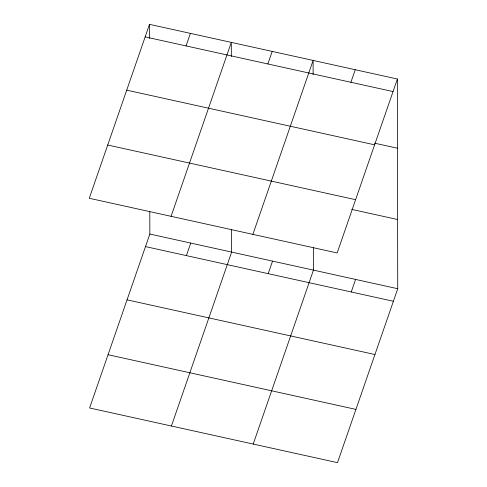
<?xml version="1.0" encoding="UTF-8"?>
<svg xmlns="http://www.w3.org/2000/svg" width="487" height="487" viewBox="0 0 487 487"><rect width="100%" height="100%" fill="white"/><g stroke="black" fill="none" stroke-linecap="round" stroke-linejoin="round"><path stroke-width="0.73" d="M149.503 24.35L89.273 198.276L337.162 252.954L397.392 79.022L149.503 24.35L149.521 38.485M186.058 45.918L190.405 33.372M149.801 211.723L149.838 234.046L89.608 407.978L337.497 462.65L397.727 288.724L397.392 79.022M171.077 216.319L231.307 42.393L231.325 56.529M186.393 255.62L190.74 243.068M267.862 63.961L272.209 51.415M171.412 426.022L231.642 252.089L231.605 229.767M252.881 234.363L313.111 60.437L313.129 74.572M268.197 273.657L272.543 261.111M350.902 82.279L355.248 69.726M253.216 444.059L313.445 270.133L313.409 247.81M351.243 291.975L355.583 279.428M145.156 36.896L393.046 91.574M374.582 143.172L397.502 148.225M126.717 90.15L374.606 144.828M107.712 145.023L355.601 199.694M351.778 209.41L397.617 219.521M149.838 234.046L397.727 288.724M145.491 246.599L393.38 301.27M127.052 299.852L374.941 354.524M108.053 354.719L355.942 409.397"/></g></svg>
